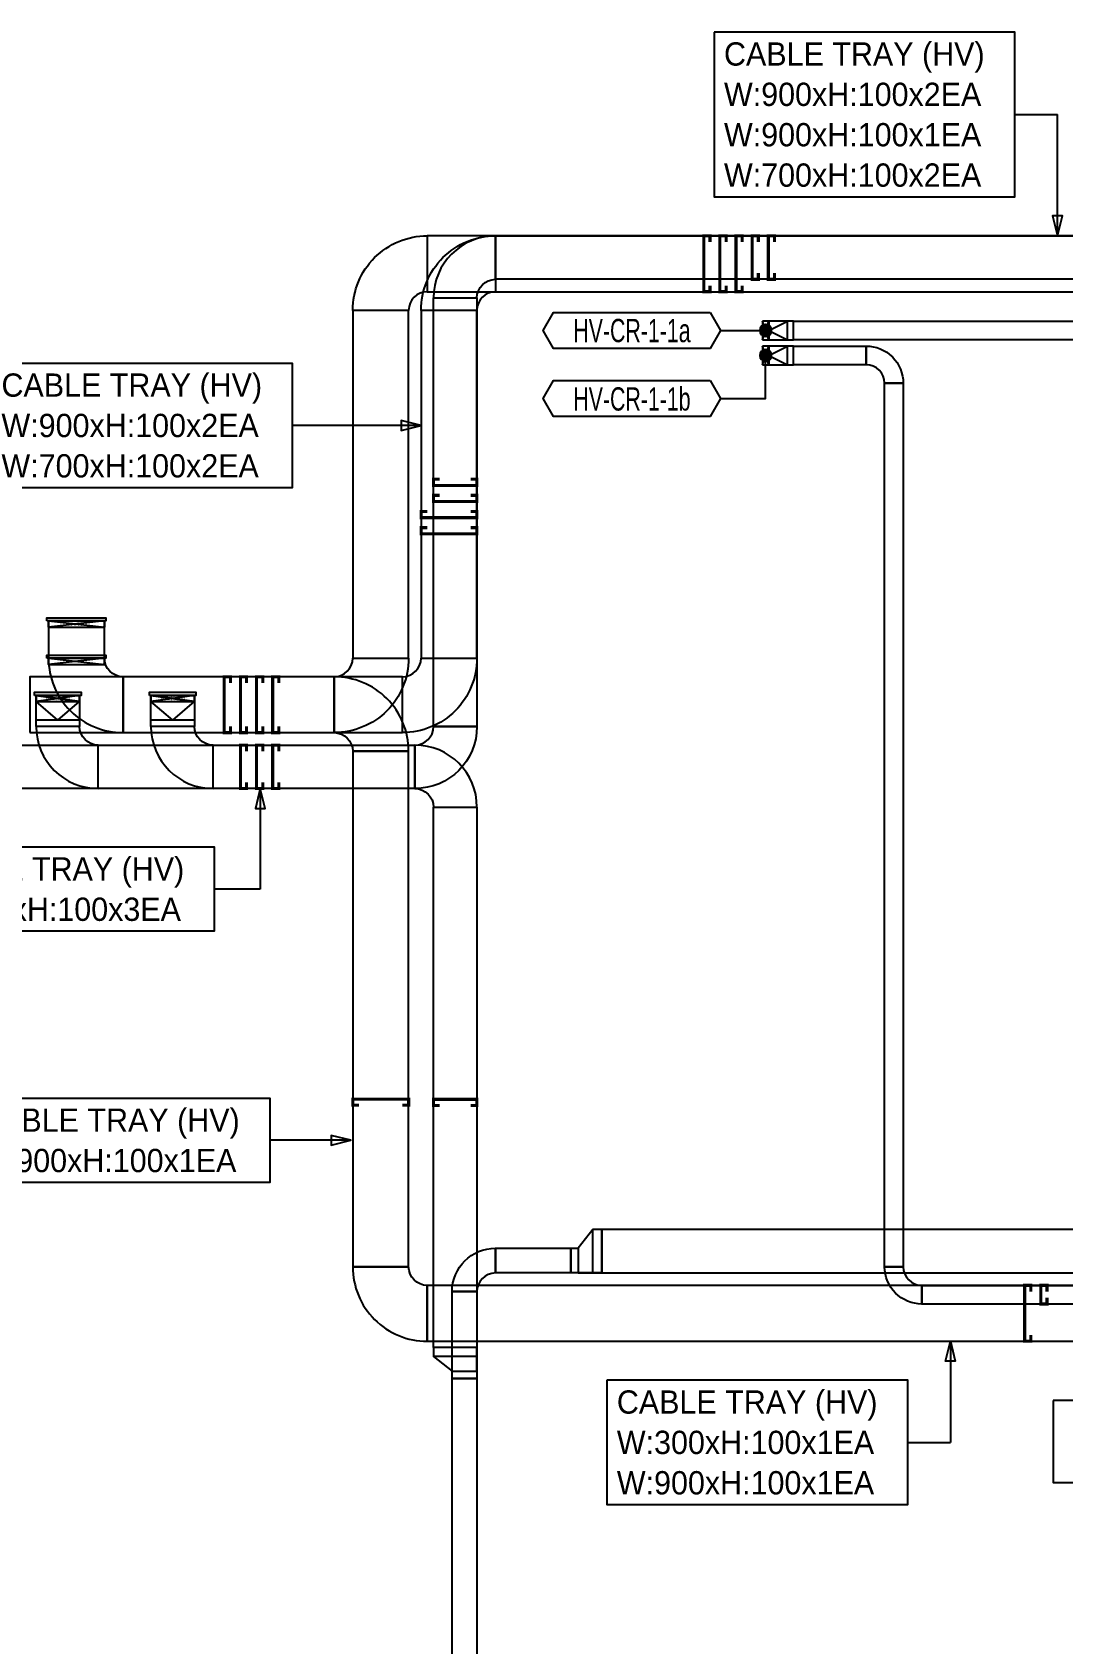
# Model space of a CAD drawing. Header units: millimetres. Extents: x 28900 to 374841, y -351975 to 849955.
# Drawn here: x 94091 to 110689, y -235766 to -209817 of the extents above; entities that cross this region are included whole.
import ezdxf
from ezdxf.enums import TextEntityAlignment as Align

# ---------------------------------------------------------------- set-up
doc = ezdxf.new("R2010")
doc.units = ezdxf.units.MM
doc.header["$LTSCALE"] = 150
for name, color, linetype in [('-----26 Electrical Cable Tray_HV_IT', 4, 'Continuous'), ('-----26 Electrical Cable Tray_HV_N', 30, 'Continuous'), ('-----26 Electrical Cable Tray_HV_UT A', 1, 'Continuous'), ('-----26 Electrical Cable Tray_HV_UT B', 71, 'Continuous'), ('-----26 Electrical Cable Tray_HV_발전기 A', 6, 'Continuous'), ('-----26 Electrical Cable Tray_HV_발전기 B', 103, 'Continuous'), ('-----99 Cable Schedule', 2, 'Continuous')]:
    doc.layers.add(name, color=color, linetype=linetype)
doc.styles.add('ELEC', font='Dotum.ttf')

# ---------------------------------------------------------------- blocks, each defined once
blk = doc.blocks.new('A$634112462862')
at = {"color": 0}
for p, q in [((0, 100), (0, 500)), ((0, 500), (700, 500)), ((700, 500), (700, 100)), ((0, 0), (0, 100)), ((700, 0), (0, 0)), ((700, 100), (700, 0))]:
    blk.add_line(p, q, dxfattribs=at)
at = {"color": 8}
for p, q in [((700, 400), (0, 500)), ((700, 500), (0, 400)), ((350, 100), (0, 400)), ((0, 400), (700, 400)), ((350, 100), (700, 400)), ((700, 100), (0, 100))]:
    blk.add_line(p, q, dxfattribs=at)
blk = doc.blocks.new('A$550585017316')
at = {"color": 0}
for p, q in [((400, 300), (0, 300)), ((0, 300), (0, 0)), ((500, 300), (400, 300)), ((500, 0), (500, 300)), ((0, 0), (400, 0)), ((400, 0), (500, 0))]:
    blk.add_line(p, q, dxfattribs=at)
at = {"color": 8}
for p, q in [((100, 0), (0, 300)), ((0, 0), (100, 300)), ((100, 150), (400, 300)), ((100, 300), (100, 0)), ((400, 0), (400, 300)), ((100, 150), (400, 0))]:
    blk.add_line(p, q, dxfattribs=at)
blk = doc.blocks.new('A$C9a0ab699')
h = blk.add_hatch(color=0)
edge = h.paths.add_edge_path()
edge.add_arc((64.00719340983778, 64.00719340983778), 64.0071934098378, 720.0000000000341, 1080.000000000034, ccw=False)
at = {"color": 0}
blk.add_circle((64.00719340983778, 64.00719340983778), 64.0071934098378, dxfattribs=at)

msp = doc.modelspace()

# ---------------------------------------------------------------- linework, layer by layer
at = {"layer": '-----26 Electrical Cable Tray_HV_IT'}
for points, elevation in [([(101553.571312305, -213994.9824099023), (101553.571312305, -213994.9824099023, 0.414213562373095), (101253.571312305, -214294.9824099023), (101253.571312305, -214294.9824099023), (100353.571312305, -214294.9824099023, -0.4142135623731661), (101553.571312305, -213094.9824099023)], 1.076164794489794e-10), ([(95553.57131231038, -220194.980482472), (95553.57131231038, -220194.980482472, -0.414213562373095), (95253.57131231038, -219894.980482472), (95253.57131231038, -219894.980482472), (94353.57131231038, -219894.980482472, 0.4142135623731661), (95553.57131231038, -221094.980482472)], -3.113340878663484e-10), ([(100053.571312305, -220194.980482472), (100053.571312305, -220194.980482472, 0.414213562373095), (100353.571312305, -219894.980482472), (100353.571312305, -219894.980482472), (101253.571312305, -219894.980482472, -0.4142135623731661), (100053.571312305, -221094.980482472)], 3.225912298787527e-10)]:
    msp.add_lwpolyline(points, format="xyb", close=True, dxfattribs=dict(at, elevation=elevation))
for points, elevation in [([(121753.5705218193, -213094.9824099023), (101553.5713122963, -213094.9824099023), (101553.5713122963, -213994.9824099023), (121753.5705218193, -213994.9824099023)], 1.951581656265893e-10), ([(117137.6400429253, -213094.9824099023), (101553.5713122963, -213094.9824099023), (101553.5713122963, -213994.9824099023), (117137.6400429253, -213994.9824099023)], 9.848842911918232e-10), ([(100353.571312305, -214294.9824099023), (100353.571312305, -219894.980482472), (101253.571312305, -219894.980482472), (101253.571312305, -214294.9824099023)], 1.076164794489794e-10), ([(94353.5705218175, -219894.980482472), (94353.5705218175, -219994.980482472), (95253.5705218175, -219994.980482472), (95253.5705218175, -219894.980482472)], -3.113340878663484e-10), ([(94053.57131231038, -221094.980482472), (100053.571312305, -221094.980482472), (100053.571312305, -220194.980482472), (94053.57131231038, -220194.980482472)], 3.225912298787527e-10), ([(95553.57131231038, -221094.980482472), (100053.571312305, -221094.980482472), (100053.571312305, -220194.980482472), (95553.57131231038, -220194.980482472)], 3.225912298787527e-10)]:
    msp.add_lwpolyline(points, close=True, dxfattribs=dict(at, elevation=elevation))
at = {"layer": '-----26 Electrical Cable Tray_HV_IT', "ltscale": 7.5, "const_width": 50}
for points, elevation in [([(105266.6841238371, -213894.9824099023), (105266.6841238371, -213994.9824099023), (105166.6841238371, -213994.9824099023), (105166.6841238371, -213094.982409902), (105266.6841238371, -213094.982409902), (105266.6841238371, -213194.982409902)], 4.717297832820681e-09), ([(105526.5055894066, -213894.9824099023), (105526.5055894066, -213994.9824099023), (105426.5055894066, -213994.9824099023), (105426.5055894066, -213094.982409902), (105526.5055894066, -213094.982409902), (105526.5055894066, -213194.982409902)], 1.951581656265893e-10), ([(97283.9283811686, -220994.9804824707), (97283.9283811686, -221094.9804824707), (97183.9283811686, -221094.9804824707), (97183.9283811686, -220194.9804824703), (97283.9283811686, -220194.9804824703), (97283.9283811686, -220294.9804824703)], 9.366870564266936e-09), ([(97543.74984673815, -220994.9804824707), (97543.74984673815, -221094.9804824707), (97443.74984673815, -221094.9804824707), (97443.74984673815, -220194.9804824703), (97543.74984673815, -220194.9804824703), (97543.74984673815, -220294.9804824703)], 4.844730897072844e-09)]:
    msp.add_lwpolyline(points, dxfattribs=dict(at, elevation=elevation))
for points in [[(101153.5713123051, -217534.0290208602), (101253.5713123051, -217534.0290208602), (101253.5713123051, -217634.0290208602), (100353.571312305, -217634.0290208602), (100353.571312305, -217534.0290208602), (100453.571312305, -217534.0290208602)], [(101153.5713123051, -217793.8504864297), (101253.5713123051, -217793.8504864297), (101253.5713123051, -217893.8504864297), (100353.571312305, -217893.8504864297), (100353.571312305, -217793.8504864297), (100453.571312305, -217793.8504864297)]]:
    msp.add_lwpolyline(points, dxfattribs=at)
at = {"layer": '-----26 Electrical Cable Tray_HV_IT', "elevation": -3.113340878663484e-10}
for points in [[(95253.5705218175, -219894.980482472), (94353.5705218175, -219994.980482472)], [(94353.5705218175, -219894.980482472), (95253.5705218175, -219994.980482472)]]:
    msp.add_lwpolyline(points, dxfattribs=at)
at = {"layer": '-----26 Electrical Cable Tray_HV_N', "color": 1}
for p, q in [((109918.3824354712, -211141.8141702885), (110603.3634650459, -211141.8141702885)), ((108192.9548216675, -232523.1506494824), (108877.9358512423, -232523.1506494824))]:
    msp.add_line(p, q, dxfattribs=at)
for points, elevation in [([(105072.3630333318, -209816.8141702885), (105072.3630333318, -212466.8141702885), (109918.3824354712, -212466.8141702885), (109918.3824354712, -209816.8141702885)], -4.326981501567503e-09), ([(93435.70899940535, -215148.5760503765), (93435.70899940535, -217148.5760503765), (98281.72840154471, -217148.5760503765), (98281.72840154471, -215148.5760503765)], 1.076164794489794e-10), ([(92181.77330576882, -222938.4916856216), (92181.77330576882, -224288.4916856216), (97027.79270790817, -224288.4916856216), (97027.79270790817, -222938.4916856216)], 1.076164794489794e-10), ([(110532.0543934041, -231848.1506494824), (110532.0543934041, -233169.9824098761), (115378.0737955435, -233169.9824098761), (115378.0737955435, -231848.1506494824)], -4.326981501567503e-09)]:
    msp.add_lwpolyline(points, close=True, dxfattribs=dict(at, elevation=elevation))
for points, elevation in [([(110603.3638239628, -213094.9824099037), (110683.3638239628, -212774.9824099037), (110523.3638239628, -212774.9824099037), (110603.3638239628, -213094.9824099037), (110603.3634650459, -211141.8141702885)], -4.326981501567503e-09), ([(100353.571312305, -216148.5756914597), (100033.571312305, -216068.5756914597), (100033.571312305, -216228.5756914597), (100353.571312305, -216148.5756914597), (98281.72840154471, -216148.5762620838)], 1.076164794489794e-10)]:
    msp.add_lwpolyline(points, dxfattribs=dict(at, elevation=elevation))
for points in [[(97764.82705819287, -221994.980482473), (97684.82705819287, -222314.980482473), (97844.82705819287, -222314.980482473), (97764.82705819287, -221994.980482473), (97764.8272713253, -223613.4916856216)], [(97764.82741504058, -223613.4916856216), (97027.79270790817, -223613.4916856216)], [(99224.07178603532, -227659.3930278825), (98904.07178603532, -227579.3930278825), (98904.07178603532, -227739.3930278825), (99224.07178603532, -227659.3930278825), (97920.90354642016, -227659.3933867993)], [(108877.9362101591, -230894.9824098673), (108957.9362101591, -231214.9824098673), (108797.9362101591, -231214.9824098673), (108877.9362101591, -230894.9824098673), (108877.9358512423, -232523.1506494824)]]:
    msp.add_lwpolyline(points, dxfattribs=at)
for points in [[(93074.8841442808, -226984.3933867993), (93074.8841442808, -228334.3933867993), (97920.90354642016, -228334.3933867993), (97920.90354642016, -226984.3933867993)], [(103346.9354195282, -231523.1506494824), (103346.9354195282, -233523.1506494824), (108192.9548216675, -233523.1506494824), (108192.9548216675, -231523.1506494824)]]:
    msp.add_lwpolyline(points, close=True, dxfattribs=at)
at = {"layer": '-----26 Electrical Cable Tray_HV_UT A', "elevation": 1.076164794489794e-10}
for points in [[(100453.571312305, -213994.9824099023), (100453.571312305, -213994.9824099023, 0.414213562373095), (100153.571312305, -214294.9824099023), (100153.571312305, -214294.9824099023), (99253.57131230502, -214294.9824099023, -0.4142135623731661), (100453.571312305, -213094.9824099023)], [(98953.57131230501, -220194.980482472), (98953.57131230501, -220194.980482472, 0.414213562373095), (99253.57131230501, -219894.980482472), (99253.57131230501, -219894.980482472), (100153.571312305, -219894.980482472, -0.4142135623731661), (98953.57131230501, -221094.980482472)]]:
    msp.add_lwpolyline(points, format="xyb", close=True, dxfattribs=at)
at = {"layer": '-----26 Electrical Cable Tray_HV_UT A'}
for points, elevation in [([(117137.6400429253, -213094.9824099021), (100453.571312305, -213094.9824099023), (100453.571312305, -213994.9824099023), (117137.6400429253, -213994.9824099021)], 9.848842911918232e-10), ([(99253.57131230502, -214294.9824099023), (99253.57131230501, -219894.980482472), (100153.571312305, -219894.980482472), (100153.571312305, -214294.9824099023)], 1.076164794489794e-10), ([(106353.5706703723, -214469.9836947931), (111953.5713122972, -214469.9836947931), (111953.5713122972, -214769.9836947931), (106353.5706703723, -214769.9836947931)], -3.638143299155637e-10), ([(94053.57131231038, -221094.980482472), (98953.57131230501, -221094.980482472), (98953.57131230501, -220194.980482472), (94053.57131231038, -220194.980482472)], 1.076164794489794e-10)]:
    msp.add_lwpolyline(points, close=True, dxfattribs=dict(at, elevation=elevation))
at = {"layer": '-----26 Electrical Cable Tray_HV_UT A', "ltscale": 7.5, "const_width": 50}
for points, elevation in [([(105006.8626582675, -213894.9824099023), (105006.8626582675, -213994.9824099023), (104906.8626582675, -213994.9824099023), (104906.8626582675, -213094.982409902), (105006.8626582675, -213094.982409902), (105006.8626582675, -213194.982409902)], 9.239437500014773e-09), ([(97803.5713123077, -220994.9804824724), (97803.5713123077, -221094.9804824724), (97703.5713123077, -221094.9804824724), (97703.5713123077, -220194.980482472), (97803.5713123077, -220194.980482472), (97803.5713123077, -220294.980482472)], 3.225912298787524e-10)]:
    msp.add_lwpolyline(points, dxfattribs=dict(at, elevation=elevation))
at = {"layer": '-----26 Electrical Cable Tray_HV_UT B'}
for points, elevation in [([(106353.5706703723, -214869.9836947931), (107519.7499784047, -214869.9836947931), (107519.7499784047, -215169.9836947931), (106353.5706703723, -215169.9836947931)], -3.638143299155637e-10), ([(107819.7499784048, -229694.982409867), (107819.7499784047, -215469.9836947931), (108119.7499784047, -215469.9836947931), (108119.7499784048, -229694.982409867)], 9.848842911918232e-10), ([(94353.5705218175, -219294.980482472), (94353.5705218175, -219394.980482472), (95253.5705218175, -219394.980482472), (95253.5705218175, -219294.980482472)], -3.113340878663484e-10), ([(95253.57131231038, -219894.9804824722), (95253.5705218175, -219294.980482472), (94353.5705218175, -219294.980482472), (94353.57131231038, -219894.9804824722)], -3.113340878663484e-10), ([(95553.57131231038, -221094.980482472), (98953.57131230501, -221094.980482472), (98953.57131230501, -220194.980482472), (95553.57131231038, -220194.980482472)], 1.076164794489794e-10), ([(99253.57131230523, -221394.980482472), (99253.57131230521, -229694.9824098673), (100153.5713123052, -229694.9824098673), (100153.5713123052, -221394.980482472)], 4.307164916764213e-09), ([(143753.5713123009, -229994.9824098673), (100453.5713123052, -229994.9824098673), (100453.5713123052, -230894.9824098673), (143753.5713123009, -230894.9824098673)], 4.307164916764213e-09)]:
    msp.add_lwpolyline(points, close=True, dxfattribs=dict(at, elevation=elevation))
for points, elevation in [([(107819.7499784047, -215469.9836947931), (107819.7499784047, -215469.9836947931, 0.414213562373095), (107519.7499784047, -215169.9836947931), (107519.7499784047, -215169.9836947931), (107519.7499784047, -214869.9836947931, -0.4142135623731519), (108119.7499784047, -215469.9836947931)], 9.848842911918232e-10), ([(95553.57131231038, -220194.9804824722), (95553.57131231038, -220194.9804824722, -0.414213562373095), (95253.57131231038, -219894.9804824722), (95253.57131231038, -219894.9804824722), (94353.57131231038, -219894.9804824722, 0.4142135623731661), (95553.57131231038, -221094.9804824722)], -3.113340878663484e-10), ([(98953.57131230523, -221094.980482472), (98953.57131230523, -221094.980482472, -0.414213562373095), (99253.57131230523, -221394.980482472), (99253.57131230523, -221394.980482472), (100153.5713123052, -221394.980482472, 0.4142135623731661), (98953.57131230523, -220194.980482472)], 4.307164916764213e-09), ([(100453.5713123052, -229994.9824098673), (100453.5713123052, -229994.9824098673, -0.414213562373095), (100153.5713123052, -229694.9824098673), (100153.5713123052, -229694.9824098673), (99253.57131230521, -229694.9824098673, 0.4142135623731661), (100453.5713123052, -230894.9824098673)], 4.307164916764213e-09)]:
    msp.add_lwpolyline(points, format="xyb", close=True, dxfattribs=dict(at, elevation=elevation))
at = {"layer": '-----26 Electrical Cable Tray_HV_UT B', "elevation": -3.113340878663484e-10}
for points in [[(95253.5705218175, -219294.980482472), (94353.5705218175, -219394.980482472)], [(94353.5705218175, -219294.980482472), (95253.5705218175, -219394.980482472)]]:
    msp.add_lwpolyline(points, dxfattribs=at)
at = {"layer": '-----26 Electrical Cable Tray_HV_UT B', "ltscale": 7.5, "const_width": 50}
for points, elevation in [([(98063.39277787725, -220994.9804824724), (98063.39277787725, -221094.9804824724), (97963.39277787725, -221094.9804824724), (97963.39277787725, -220194.980482472), (98063.39277787725, -220194.980482472), (98063.39277787725, -220294.980482472)], -4.19954843731534e-09), ([(100053.5713123053, -227094.9833735824), (100153.5713123053, -227094.9833735824), (100153.5713123053, -226994.9833735824), (99253.57131230523, -226994.9833735824), (99253.57131230523, -227094.9833735824), (99353.57131230523, -227094.9833735824)], 4.307164916764213e-09), ([(110175.0121228679, -230794.9824098679), (110175.0121228679, -230894.9824098679), (110075.0121228679, -230894.9824098679), (110075.0121228679, -229994.9824098675), (110175.0121228679, -229994.9824098675), (110175.0121228679, -230094.9824098675)], 1.951581656265893e-10), ([(110434.8335884374, -230194.9824098676), (110434.8335884374, -230294.9824098676), (110334.8335884374, -230294.9824098676), (110334.8335884374, -229994.9824098676), (110434.8335884374, -229994.9824098676), (110434.8335884374, -230094.9824098676)], -4.326981501567503e-09)]:
    msp.add_lwpolyline(points, dxfattribs=dict(at, elevation=elevation))
at = {"layer": '-----26 Electrical Cable Tray_HV_UT B'}
msp.add_lwpolyline([(108119.7499784048, -229694.982409867), (108119.7499784048, -229694.982409867, 0.414213562373095), (108419.7499784048, -229994.982409867), (108419.7499784048, -229994.982409867), (108419.7499784048, -230294.982409867, -0.4142135623731519), (107819.7499784048, -229694.982409867)], format="xyb", close=True, dxfattribs=at)
msp.add_lwpolyline([(108419.7499784048, -229994.982409867), (145853.5713123009, -229994.9824098673), (145853.5713123009, -230294.9824098673), (108419.7499784048, -230294.982409867)], close=True, dxfattribs=at)
at = {"layer": '-----26 Electrical Cable Tray_HV_발전기 A'}
for points in [[(101553.571312305, -213794.9824099037), (101553.571312305, -213094.9824099037, 0.4142135623730951), (100553.571312305, -214094.9824099037), (101253.571312305, -214094.9824099037, -0.4142135623730951)], [(94853.56973133144, -220994.9804824736), (94153.56973133144, -220994.9804824736, 0.4142135623730951), (95153.56973133144, -221994.9804824736), (95153.56973133144, -221294.9804824736, -0.4142135623730951)], [(96703.57129004037, -220994.980487547), (96003.57129004037, -220994.980487547, 0.4142135623730951), (97003.57129004037, -221994.980487547), (97003.57129004037, -221294.980487547, -0.4142135623730951)]]:
    msp.add_lwpolyline(points, format="xyb", close=True, dxfattribs=at)
for points, elevation in [([(121953.5705218176, -213094.9824099037), (121953.5705218176, -213794.9824099037), (101553.571312305, -213794.9824099037), (101553.571312305, -213094.9824099037)], -4.326981501567503e-09), ([(117337.6400429253, -213094.9824099037), (117337.6400429253, -213794.9824099037), (101553.571312305, -213794.9824099037), (101553.571312305, -213094.9824099037)], -4.326981501567503e-09), ([(94153.56973133144, -220494.9798399848), (94153.56973133144, -220594.9798399848), (94853.56973133144, -220594.9798399848), (94853.56973133144, -220494.9798399848)], -8.995057256611566e-10), ([(96003.57129004037, -220494.9798450582), (96003.57129004037, -220594.9798450582), (96703.57129004037, -220594.9798450582), (96703.57129004037, -220494.9798450582)], -8.995057256611566e-10), ([(100553.5713123051, -222294.9804824733), (101253.5713123051, -222294.9804824733), (101253.5713123052, -230994.9824098673), (100553.5713123052, -230994.9824098673)], 4.307164916764213e-09), ([(100853.5713123052, -249194.9830523487), (100853.5713123052, -231494.9824098673), (101253.5713123052, -231494.9824098673), (101253.5713123052, -249194.9830523487)], 4.307164916764213e-09)]:
    msp.add_lwpolyline(points, close=True, dxfattribs=dict(at, elevation=elevation))
at = {"layer": '-----26 Electrical Cable Tray_HV_발전기 A', "ltscale": 7.5, "const_width": 50, "elevation": -4.326981501567503e-09}
for points in [[(105786.3270549762, -213694.9824099037), (105786.3270549762, -213794.9824099037), (105686.3270549762, -213794.9824099037), (105686.3270549762, -213094.9824099037), (105786.3270549762, -213094.9824099037), (105786.3270549762, -213194.9824099037)], [(106046.1485205457, -213694.9824099037), (106046.1485205457, -213794.9824099037), (105946.1485205457, -213794.9824099037), (105946.1485205457, -213094.9824099037), (106046.1485205457, -213094.9824099037), (106046.1485205457, -213194.9824099037)]]:
    msp.add_lwpolyline(points, dxfattribs=at)
at = {"layer": '-----26 Electrical Cable Tray_HV_발전기 A'}
for points in [[(100553.571312305, -214094.9824099037), (101253.571312305, -214094.9824099037), (101253.5713123051, -220994.9804824733), (100553.5713123051, -220994.9804824733)], [(100253.5713123051, -221294.9804824733), (100253.5713123051, -221994.9804824733), (93853.56973133144, -221994.9804824735), (93853.56973133144, -221294.9804824735)]]:
    msp.add_lwpolyline(points, close=True, dxfattribs=at)
at = {"layer": '-----26 Electrical Cable Tray_HV_발전기 A', "ltscale": 7.5, "const_width": 50}
for points in [[(101153.5713123051, -217014.3860897211), (101253.5713123051, -217014.3860897211), (101253.5713123051, -217114.3860897211), (100553.5713123051, -217114.3860897211), (100553.5713123051, -217014.3860897211), (100653.5713123051, -217014.3860897211)], [(101153.5713123051, -217274.2075552906), (101253.5713123051, -217274.2075552906), (101253.5713123051, -217374.2075552906), (100553.5713123051, -217374.2075552906), (100553.5713123051, -217274.2075552906), (100653.5713123051, -217274.2075552906)], [(97543.74984673796, -221894.980482473), (97543.74984673796, -221994.980482473), (97443.74984673796, -221994.980482473), (97443.74984673796, -221294.980482473), (97543.74984673796, -221294.980482473), (97543.74984673796, -221394.980482473)], [(97803.57131230751, -221894.980482473), (97803.57131230751, -221994.980482473), (97703.57131230751, -221994.980482473), (97703.57131230751, -221294.980482473), (97803.57131230751, -221294.980482473), (97803.57131230751, -221394.980482473)], [(98063.39277787706, -221894.980482473), (98063.39277787706, -221994.980482473), (97963.39277787706, -221994.980482473), (97963.39277787706, -221294.980482473), (98063.39277787706, -221294.980482473), (98063.39277787706, -221394.980482473)], [(101153.5713123051, -227098.5241518517), (101253.5713123051, -227098.5241518517), (101253.5713123051, -226998.5241518517), (100553.5713123051, -226998.5241518517), (100553.5713123051, -227098.5241518517), (100653.5713123051, -227098.5241518517)]]:
    msp.add_lwpolyline(points, dxfattribs=at)
at = {"layer": '-----26 Electrical Cable Tray_HV_발전기 A'}
for points, elevation in [([(94853.56973133144, -220494.9798399848), (94153.56973133144, -220594.9798399848)], -8.995057256611566e-10), ([(94153.56973133144, -220494.9798399848), (94853.56973133144, -220594.9798399848)], -8.995057256611566e-10), ([(96703.57129004037, -220494.9798450582), (96003.57129004037, -220594.9798450582)], -1.3096588342481e-09), ([(96003.57129004037, -220494.9798450582), (96703.57129004037, -220594.9798450582)], -1.3096588342481e-09), ([(101253.5713123052, -230994.9824098673), (101253.5713123052, -231494.9824098673), (100853.5713123052, -231494.9824098673), (100853.5713123052, -231375.5835168411), (101253.5713123052, -231375.5835168411), (101253.5713123052, -231142.626055246), (100553.5713123052, -231142.626055246), (100853.5713123052, -231375.5835168411), (101253.5713123052, -231375.5835168411), (101253.5713123052, -230994.9824098673), (100553.5713123052, -230994.9824098673), (100553.5713123052, -231142.626055246)], 4.307164916764213e-09)]:
    msp.add_lwpolyline(points, dxfattribs=dict(at, elevation=elevation))
at = {"layer": '-----26 Electrical Cable Tray_HV_발전기 A', "elevation": 4.307164916764213e-09}
for points in [[(100553.5713123051, -220994.9804824733), (101253.5713123051, -220994.9804824733, -0.4142135623730951), (100253.5713123051, -221994.9804824733), (100253.5713123051, -221294.9804824733, 0.4142135623730951)], [(100553.5713123051, -222294.9804824733), (101253.5713123051, -222294.9804824733, 0.4142135623730951), (100253.5713123051, -221294.9804824733), (100253.5713123051, -221994.9804824733, -0.4142135623730951)]]:
    msp.add_lwpolyline(points, format="xyb", close=True, dxfattribs=at)
at = {"layer": '-----26 Electrical Cable Tray_HV_발전기 B', "elevation": 1.75141794049437e-09}
msp.add_lwpolyline([(103265.1824332419, -229794.9824098587), (102765.1824332419, -229794.9824098587), (102765.1824332419, -229394.9824098587), (102884.5813262681, -229394.9824098587), (102884.5813262681, -229794.9824098587), (103117.5387878631, -229794.9824098587), (103117.5387878631, -229094.9824098587), (102884.5813262681, -229394.9824098587), (102884.5813262681, -229794.9824098587), (103265.1824332419, -229794.9824098587), (103265.1824332419, -229094.9824098587), (103117.5387878631, -229094.9824098587)], dxfattribs=at)
for points in [[(175553.5705733085, -229794.9824098587), (175553.5705733085, -229094.9824098587), (103265.1824332419, -229094.9824098587), (103265.1824332419, -229794.9824098587)], [(102765.1824332419, -229794.9824098587), (101553.5713123052, -229794.9824098586), (101553.5713123052, -229394.9824098586), (102765.1824332419, -229394.9824098587)], [(101253.5713123052, -230094.9824098587), (101253.5713123052, -249194.9830523487), (100853.5713123052, -249194.9830523487), (100853.5713123052, -230094.9824098587)]]:
    msp.add_lwpolyline(points, close=True, dxfattribs=at)
msp.add_lwpolyline([(101553.5713123052, -229794.9824098587, 0.414213562373095), (101253.5713123052, -230094.9824098587), (101253.5713123052, -230094.9824098587), (101253.5713123052, -230094.9824098587), (101253.5713123052, -230094.9824098587), (100853.5713123052, -230094.9824098587, -0.4142135623730951), (101553.5713123052, -229394.9824098586)], format="xyb", close=True, dxfattribs=at)
at = {"layer": '-----99 Cable Schedule', "color": 1, "elevation": -3.638143299155637e-10}
for points in [[(105011.1796184572, -214331.2336947909), (105177.8895086691, -214619.9836947926), (105011.1796184546, -214908.7336947961), (102488.6103856794, -214908.7336947961), (102321.900495456, -214619.9836947926), (102488.6103856819, -214331.2336947909)], [(105011.1796184572, -215425.1062600336), (105177.8895086691, -215713.8562600353), (105011.1796184546, -216002.6062600388), (102488.6103856794, -216002.6062600388), (102321.900495456, -215713.8562600353), (102488.6103856819, -215425.1062600336)]]:
    msp.add_lwpolyline(points, close=True, dxfattribs=at)
for points in [[(105177.889508669, -214619.9836947925), (105903.5706703723, -214619.9836947931)], [(105177.8895086691, -215713.8562600353), (105903.5706703716, -215713.8562600353), (105903.5706703722, -215019.9836947933)]]:
    msp.add_lwpolyline(points, dxfattribs=at)
at = {"color": 0}
for points, elevation in [([(94328.5705218175, -219294.980482472), (94328.5705218175, -219244.980482472), (95278.5705218175, -219244.980482472), (95278.5705218175, -219294.980482472), (94328.5705218175, -219294.980482472)], -3.113340878663484e-10), ([(94378.5705218175, -219394.980482472), (94353.5705218175, -219394.980482472), (94353.5705218175, -219294.980482472), (95253.5705218175, -219294.980482472), (95253.5705218175, -219394.980482472), (95228.5705218175, -219394.980482472)], -3.113340878663484e-10), ([(94328.5705218175, -219894.980482472), (94328.5705218175, -219844.980482472), (95278.5705218175, -219844.980482472), (95278.5705218175, -219894.980482472), (94328.5705218175, -219894.980482472)], -3.113340878663484e-10), ([(94378.5705218175, -219994.980482472), (94353.5705218175, -219994.980482472), (94353.5705218175, -219894.980482472), (95253.5705218175, -219894.980482472), (95253.5705218175, -219994.980482472), (95228.5705218175, -219994.980482472)], -3.113340878663484e-10), ([(94128.56973133144, -220494.9798399848), (94128.56973133144, -220444.9798399848), (94878.56973133144, -220444.9798399848), (94878.56973133144, -220494.9798399848), (94128.56973133144, -220494.9798399848)], -8.995057256611566e-10), ([(94178.56973133144, -220594.9798399848), (94153.56973133144, -220594.9798399848), (94153.56973133144, -220494.9798399848), (94853.56973133144, -220494.9798399848), (94853.56973133144, -220594.9798399848), (94828.56973133144, -220594.9798399848)], -8.995057256611566e-10), ([(95978.57129004037, -220494.9798450582), (95978.57129004037, -220444.9798450582), (96728.57129004037, -220444.9798450582), (96728.57129004037, -220494.9798450582), (95978.57129004037, -220494.9798450582)], -1.3096588342481e-09), ([(96028.57129004037, -220594.9798450582), (96003.57129004037, -220594.9798450582), (96003.57129004037, -220494.9798450582), (96703.57129004037, -220494.9798450582), (96703.57129004037, -220594.9798450582), (96678.57129004037, -220594.9798450582)], -1.3096588342481e-09)]:
    msp.add_lwpolyline(points, dxfattribs=dict(at, elevation=elevation))

# ---------------------------------------------------------------- block references
at = {"layer": '-----26 Electrical Cable Tray_HV_UT A'}
msp.add_blockref('A$550585017316', (105853.5706703723, -214769.9836947931), dxfattribs=at)
at = {"layer": '-----26 Electrical Cable Tray_HV_UT B'}
msp.add_blockref('A$550585017316', (105853.5706703723, -215169.9836947931), dxfattribs=at)
at = {"layer": '-----26 Electrical Cable Tray_HV_발전기 A'}
for p in [(94153.56973133144, -220994.9804824736), (96003.57129004037, -220994.980487547)]:
    msp.add_blockref('A$634112462862', p, dxfattribs=at)
at = {"layer": '-----99 Cable Schedule', "color": 1, "xscale": -1.5, "yscale": 1.5, "zscale": 1.5, "rotation": 270}
msp.add_blockref('A$C9a0ab699', (105807.5598802575, -214715.9944849078), dxfattribs=at)
at = {"layer": '-----99 Cable Schedule', "color": 1, "xscale": -1.5, "yscale": 1.5, "zscale": 1.5}
msp.add_blockref('A$C9a0ab699', (105999.5814604869, -215115.994484908), dxfattribs=at)

# ---------------------------------------------------------------- texts
at = {"layer": '-----26 Electrical Cable Tray_HV_N', "style": 'ELEC'}
for s, p in [('CABLE TRAY (HV)', (105232.3630333318, -210166.8141702885, -4.466846195362434e-09)), ('W:900xH:100x2EA', (105232.3630333318, -210816.8141702885, -4.466846195362434e-09)), ('CABLE TRAY (HV)', (93595.70899940535, -215498.5760503765)), ('W:900xH:100x2EA', (93595.70899940535, -216148.5760503765))]:
    msp.add_text(s, height=375, dxfattribs=at).set_placement(p, align=Align.MIDDLE_LEFT)
at = {"layer": '-----26 Electrical Cable Tray_HV_UT A', "style": 'ELEC'}
msp.add_text('W:900xH:100x1EA', height=375, dxfattribs=at).set_placement((105232.3630333318, -211466.8141702885, -4.466846195362434e-09), align=Align.MIDDLE_LEFT)
at = {"layer": '-----26 Electrical Cable Tray_HV_UT B', "style": 'ELEC'}
for s, p in [('CABLE TRAY (HV)', (93234.8841442808, -227334.3933867993)), ('W:900xH:100x1EA', (93234.8841442808, -227984.3933867993)), ('CABLE TRAY (HV)', (103506.9354195282, -231873.1506494824)), ('W:300xH:100x1EA', (103506.9354195282, -232523.1506494824)), ('W:900xH:100x1EA', (103506.9354195282, -233173.1506494824))]:
    msp.add_text(s, height=375, dxfattribs=at).set_placement(p, align=Align.MIDDLE_LEFT)
at = {"layer": '-----26 Electrical Cable Tray_HV_발전기 A', "style": 'ELEC'}
for s, p in [('W:700xH:100x2EA', (105232.3630333318, -212116.8141702885, -4.466846195362434e-09)), ('W:700xH:100x2EA', (93595.70899940535, -216798.5760503765)), ('CABLE TRAY (HV)', (92341.77330576882, -223288.4916856216)), ('W:700xH:100x3EA', (92341.77330576882, -223938.4916856216))]:
    msp.add_text(s, height=375, dxfattribs=at).set_placement(p, align=Align.MIDDLE_LEFT)
at = {"layer": '-----99 Cable Schedule', "style": 'ELEC', "width": 0.7}
for s, p in [('HV-CR-1-1a', (103749.8950020683, -214619.9836947935)), ('HV-CR-1-1b', (103749.8950020683, -215713.8562600362))]:
    msp.add_text(s, height=375, dxfattribs=at).set_placement(p, align=Align.MIDDLE)
at = {"color": 0, "style": 'ELEC', "width": 0.7}
for s, p in [('HV 트레이-UT', (94827.0817528752, -219349.2919986284)), ('HV 트레이-발전기', (94503.56973133144, -220545.7994746111)), ('HV 트레이-발전기', (96353.57129004037, -220545.7994796845))]:
    msp.add_text(s, height=50.00000000000002, dxfattribs=at).set_placement(p, align=Align.MIDDLE_CENTER)

doc.saveas('drawing.dxf')
